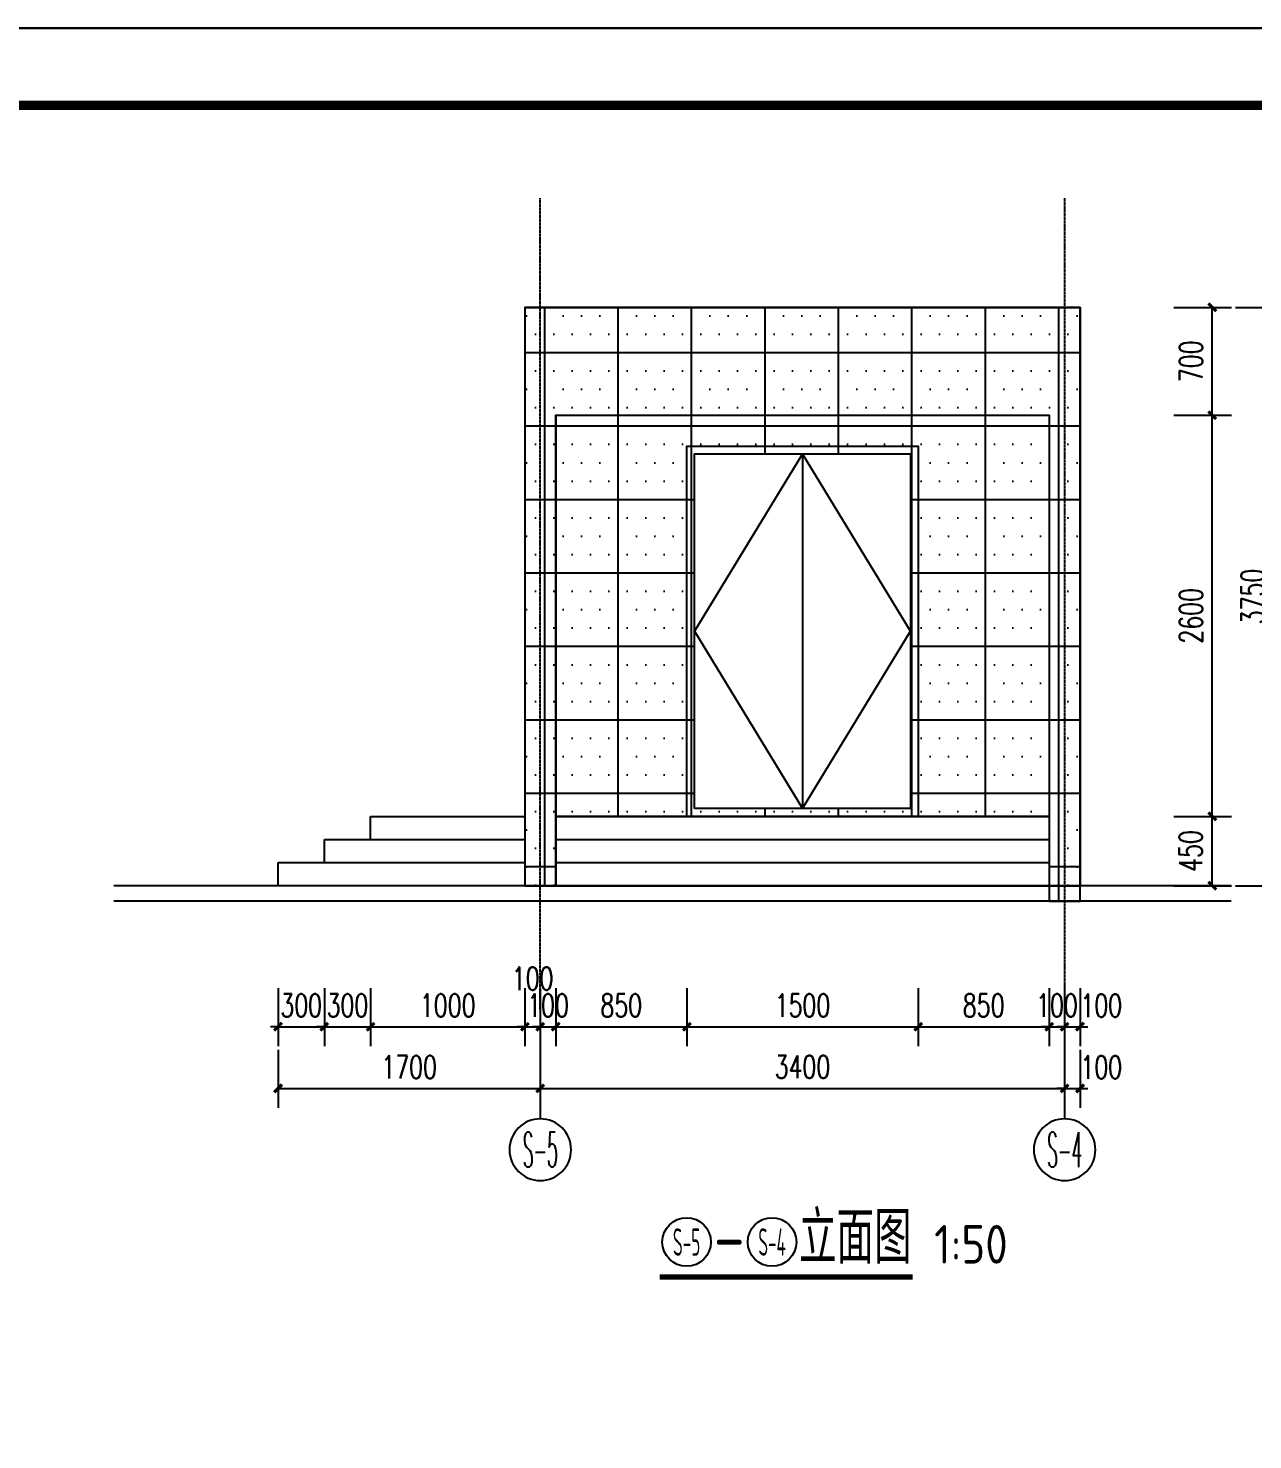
# Model space of a CAD drawing. Extents: x 0 to 2037025, y -2738621 to 0.
# Drawn here: x 968736 to 976676, y -1499228 to -1490076 of the extents above; entities that cross this region are included whole.
import ezdxf
from ezdxf.enums import TextEntityAlignment as Align

# ---------------------------------------------------------------- set-up
doc = ezdxf.new("R2010")
doc.units = 0
doc.header["$LTSCALE"] = 10
doc.header["$MEASUREMENT"] = 0
doc.linetypes.add('DOTE', pattern=[2.42, 2, -0.2, 0.02, -0.2])
for name, color, linetype in [('AXIS', 3, 'Continuous'), ('AXIS_TEXT', 7, 'Continuous'), ('DIM_SYMB', 3, 'Continuous'), ('DOTE', 1, 'DOTE'), ('lm-浅色', 155, 'Continuous'), ('PUB_DIM', 3, 'Continuous'), ('PUB_TEXT', 7, 'Continuous'), ('PUB_TITLE', 4, 'Continuous'), ('STAIR', 2, 'Continuous'), ('WINDOW', 2, 'Continuous'), ('人防-砌筑墙', 4, 'Continuous'), ('图框', 142, 'Continuous'), ('批量导出图层', 1, 'Continuous')]:
    doc.layers.add(name, color=color, linetype=linetype)
doc.styles.add('_TCH_AXIS', font='COMPLEX', dxfattribs={"bigfont": 'GBCBIG'})
doc.styles.add('_TCH_DIM_T3', font='simplex_.ttf', dxfattribs={"width": 0.705882, "bigfont": 'GBCBIG'})
doc.styles.add('COMPLEX', font='COMPLEX')
doc.styles.get("Standard").update_dxf_attribs({"font": 'gbenor.shx', "bigfont": 'gbcbig.shx'})
doc.dimstyles.new('_TCH_ARCH&&50', dxfattribs={"dimtxt": 148.75, "dimasz": 50, "dimexe": 125, "dimexo": 150, "dimgap": 63.125, "dimtad": 1, "dimdec": 0, "dimzin": 0, "dimdsep": 46, "dimtxsty": '_TCH_DIM_T3', "dimblk": 'ARCHTICK', "dimcen": 0.09, "dimclrt": 7, "dimazin": 2, "dimtfac": 1, "dimtdec": 0, "dimtix": 1, "dimtmove": 2, "dimatfit": 3, "dimfxl": 0, "dimtolj": 1, "dimtzin": 0, "dimarcsym": 0})

# ---------------------------------------------------------------- blocks, each defined once
blk = doc.blocks.new('图框A1')
at = {"layer": '图框'}
blk.add_lwpolyline([(0, 0), (84100, 0), (84100, 59400), (0, 59400)], close=True, dxfattribs=at)
at = {"layer": '图框', "const_width": 120}
blk.add_lwpolyline([(2500, 1000), (83100, 1000), (83100, 58400), (2500, 58400)], close=True, dxfattribs=at)
blk = doc.blocks.new('_AXISO')
blk.add_circle((0, 0), 0.5)
at = {"layer": 'AXIS_TEXT', "style": 'COMPLEX', "width": 1.041667}
blk.add_attdef('A', text='', height=0.56, dxfattribs=at).set_placement((-0.25, -0.28), (0.25, -0.28), align=Align.FIT)
blk = doc.blocks.new('_ArchTick')
at = {"color": 0, "linetype": 'ByBlock', "const_width": 0.4}
blk.add_lwpolyline([(-0.5, -0.5), (0.5, 0.5)], dxfattribs=at)
blk = doc.blocks.new('*D392')
at = {"layer": 'Defpoints', "color": 0, "transparency": 16777216}
for p in [(976413.7, -1491885.7), (976813.7, -1491885.7), (976413.7, -1495635.7)]:
    blk.add_point(p, dxfattribs=at)
at = {"layer": 'PUB_DIM', "color": 0, "lineweight": -2, "transparency": 16777216}
for p, q in [((976563.7, -1491885.7), (976938.7, -1491885.7)), ((976813.7, -1495635.7), (976813.7, -1491885.7)), ((976563.7, -1495635.7), (976938.7, -1495635.7))]:
    blk.add_line(p, q, dxfattribs=at)
at = {"layer": 'PUB_DIM', "color": 0, "lineweight": -2, "transparency": 16777216, "xscale": 50, "yscale": 50, "zscale": 50}
for p, rotation in [((976813.7, -1491885.7), 90), ((976813.7, -1495635.7), 270)]:
    blk.add_blockref('_ArchTick', p, dxfattribs=dict(at, rotation=rotation))
at = {"layer": 'PUB_DIM', "color": 7, "transparency": 16777216, "insert": (976675.5, -1493760.7), "char_height": 148.75, "attachment_point": 5, "rotation": 90, "style": '_TCH_DIM_T3'}
blk.add_mtext('\\A1;3750', dxfattribs=at)
blk = doc.blocks.new('*D393')
at = {"layer": 'Defpoints', "color": 0, "transparency": 16777216}
for p in [(976013.8, -1491885.7), (976413.7, -1491885.7), (976013.8, -1492585.7)]:
    blk.add_point(p, dxfattribs=at)
at = {"layer": 'PUB_DIM', "color": 0, "lineweight": -2, "transparency": 16777216}
for p, q in [((976163.8, -1491885.7), (976538.7, -1491885.7)), ((976413.7, -1492585.7), (976413.7, -1491885.7)), ((976163.8, -1492585.7), (976538.7, -1492585.7))]:
    blk.add_line(p, q, dxfattribs=at)
at = {"layer": 'PUB_DIM', "color": 0, "lineweight": -2, "transparency": 16777216, "xscale": 50, "yscale": 50, "zscale": 50}
for p, rotation in [((976413.7, -1491885.7), 90), ((976413.7, -1492585.7), 270)]:
    blk.add_blockref('_ArchTick', p, dxfattribs=dict(at, rotation=rotation))
at = {"layer": 'PUB_DIM', "color": 7, "transparency": 16777216, "insert": (976275.5, -1492235.7), "char_height": 148.75, "attachment_point": 5, "rotation": 90, "style": '_TCH_DIM_T3'}
blk.add_mtext('\\A1;700', dxfattribs=at)
blk = doc.blocks.new('*D394')
at = {"layer": 'Defpoints', "color": 0, "transparency": 16777216}
for p in [(976013.8, -1492585.7), (976413.7, -1492585.7), (976013.8, -1495185.7)]:
    blk.add_point(p, dxfattribs=at)
at = {"layer": 'PUB_DIM', "color": 0, "lineweight": -2, "transparency": 16777216}
for p, q in [((976163.8, -1492585.7), (976538.7, -1492585.7)), ((976413.7, -1495185.7), (976413.7, -1492585.7)), ((976163.8, -1495185.7), (976538.7, -1495185.7))]:
    blk.add_line(p, q, dxfattribs=at)
at = {"layer": 'PUB_DIM', "color": 0, "lineweight": -2, "transparency": 16777216, "xscale": 50, "yscale": 50, "zscale": 50}
for p, rotation in [((976413.7, -1492585.7), 90), ((976413.7, -1495185.7), 270)]:
    blk.add_blockref('_ArchTick', p, dxfattribs=dict(at, rotation=rotation))
at = {"layer": 'PUB_DIM', "color": 7, "transparency": 16777216, "insert": (976275.5, -1493885.7), "char_height": 148.75, "attachment_point": 5, "rotation": 90, "style": '_TCH_DIM_T3'}
blk.add_mtext('\\A1;2600', dxfattribs=at)
blk = doc.blocks.new('*D395')
at = {"layer": 'Defpoints', "color": 0, "transparency": 16777216}
for p in [(976013.8, -1495185.7), (976413.7, -1495185.7), (976013.8, -1495635.7)]:
    blk.add_point(p, dxfattribs=at)
at = {"layer": 'PUB_DIM', "color": 0, "lineweight": -2, "transparency": 16777216}
for p, q in [((976163.8, -1495185.7), (976538.7, -1495185.7)), ((976413.7, -1495635.7), (976413.7, -1495185.7)), ((976163.8, -1495635.7), (976538.7, -1495635.7))]:
    blk.add_line(p, q, dxfattribs=at)
at = {"layer": 'PUB_DIM', "color": 0, "lineweight": -2, "transparency": 16777216, "xscale": 50, "yscale": 50, "zscale": 50}
for p, rotation in [((976413.7, -1495185.7), 90), ((976413.7, -1495635.7), 270)]:
    blk.add_blockref('_ArchTick', p, dxfattribs=dict(at, rotation=rotation))
at = {"layer": 'PUB_DIM', "color": 7, "transparency": 16777216, "insert": (976273.8, -1495410.7), "char_height": 148.75, "attachment_point": 5, "rotation": 90, "style": '_TCH_DIM_T3'}
blk.add_mtext('\\A1;450', dxfattribs=at)
blk = doc.blocks.new('*D505')
at = {"layer": 'Defpoints', "color": 0, "transparency": 16777216}
for p in [(975456.3, -1496549.9), (975556.3, -1496549.9), (975556.3, -1496949.9)]:
    blk.add_point(p, dxfattribs=at)
at = {"layer": 'PUB_DIM', "color": 0, "lineweight": -2, "transparency": 16777216}
for p, q in [((975456.3, -1496699.9), (975456.3, -1497074.9)), ((975556.3, -1496699.9), (975556.3, -1497074.9)), ((975456.3, -1496949.9), (975406.3, -1496949.9)), ((975456.3, -1496949.9), (975556.3, -1496949.9)), ((975556.3, -1496949.9), (975606.3, -1496949.9))]:
    blk.add_line(p, q, dxfattribs=at)
at = {"layer": 'PUB_DIM', "color": 0, "lineweight": -2, "transparency": 16777216, "xscale": 50, "yscale": 50, "zscale": 50}
blk.add_blockref('_ArchTick', (975456.3, -1496949.9), dxfattribs=at)
at = {"layer": 'PUB_DIM', "color": 0, "lineweight": -2, "transparency": 16777216, "xscale": 50, "yscale": 50, "zscale": 50, "rotation": 180}
blk.add_blockref('_ArchTick', (975556.3, -1496949.9), dxfattribs=at)
at = {"layer": 'PUB_DIM', "color": 7, "transparency": 16777216, "insert": (975693.8, -1496812.4), "char_height": 148.75, "attachment_point": 5, "style": '_TCH_DIM_T3'}
blk.add_mtext('\\A1;100', dxfattribs=at)
blk = doc.blocks.new('*D506')
at = {"layer": 'Defpoints', "color": 0, "transparency": 16777216}
for p in [(972056.3, -1496549.9), (975456.3, -1496549.9), (975456.3, -1496949.9)]:
    blk.add_point(p, dxfattribs=at)
at = {"layer": 'PUB_DIM', "color": 0, "lineweight": -2, "transparency": 16777216}
for p, q in [((972056.3, -1496699.9), (972056.3, -1497074.9)), ((975456.3, -1496699.9), (975456.3, -1497074.9)), ((972056.3, -1496949.9), (975456.3, -1496949.9))]:
    blk.add_line(p, q, dxfattribs=at)
at = {"layer": 'PUB_DIM', "color": 0, "lineweight": -2, "transparency": 16777216, "xscale": 50, "yscale": 50, "zscale": 50, "rotation": 180}
blk.add_blockref('_ArchTick', (972056.3, -1496949.9), dxfattribs=at)
at = {"layer": 'PUB_DIM', "color": 0, "lineweight": -2, "transparency": 16777216, "xscale": 50, "yscale": 50, "zscale": 50}
blk.add_blockref('_ArchTick', (975456.3, -1496949.9), dxfattribs=at)
at = {"layer": 'PUB_DIM', "color": 7, "transparency": 16777216, "insert": (973756.3, -1496810), "char_height": 148.75, "attachment_point": 5, "style": '_TCH_DIM_T3'}
blk.add_mtext('\\A1;3400', dxfattribs=at)
blk = doc.blocks.new('*D507')
at = {"layer": 'Defpoints', "color": 0, "transparency": 16777216}
for p in [(970355.8, -1496549.9), (972056.3, -1496549.9), (972056.3, -1496949.9)]:
    blk.add_point(p, dxfattribs=at)
at = {"layer": 'PUB_DIM', "color": 0, "lineweight": -2, "transparency": 16777216}
for p, q in [((970355.8, -1496699.9), (970355.8, -1497074.9)), ((972056.3, -1496699.9), (972056.3, -1497074.9)), ((970355.8, -1496949.9), (972056.3, -1496949.9))]:
    blk.add_line(p, q, dxfattribs=at)
at = {"layer": 'PUB_DIM', "color": 0, "lineweight": -2, "transparency": 16777216, "xscale": 50, "yscale": 50, "zscale": 50, "rotation": 180}
blk.add_blockref('_ArchTick', (970355.8, -1496949.9), dxfattribs=at)
at = {"layer": 'PUB_DIM', "color": 0, "lineweight": -2, "transparency": 16777216, "xscale": 50, "yscale": 50, "zscale": 50}
blk.add_blockref('_ArchTick', (972056.3, -1496949.9), dxfattribs=at)
at = {"layer": 'PUB_DIM', "color": 7, "transparency": 16777216, "insert": (971206, -1496811.7), "char_height": 148.75, "attachment_point": 5, "style": '_TCH_DIM_T3'}
blk.add_mtext('\\A1;1700', dxfattribs=at)
blk = doc.blocks.new('*D508')
at = {"layer": 'Defpoints', "color": 0, "transparency": 16777216}
for p in [(975456.3, -1496149.9), (975556.3, -1496149.9), (975556.3, -1496549.9)]:
    blk.add_point(p, dxfattribs=at)
at = {"layer": 'PUB_DIM', "color": 0, "lineweight": -2, "transparency": 16777216}
for p, q in [((975456.3, -1496299.9), (975456.3, -1496674.9)), ((975556.3, -1496299.9), (975556.3, -1496674.9)), ((975456.3, -1496549.9), (975406.3, -1496549.9)), ((975456.3, -1496549.9), (975556.3, -1496549.9)), ((975556.3, -1496549.9), (975606.3, -1496549.9))]:
    blk.add_line(p, q, dxfattribs=at)
at = {"layer": 'PUB_DIM', "color": 0, "lineweight": -2, "transparency": 16777216, "xscale": 50, "yscale": 50, "zscale": 50}
blk.add_blockref('_ArchTick', (975456.3, -1496549.9), dxfattribs=at)
at = {"layer": 'PUB_DIM', "color": 0, "lineweight": -2, "transparency": 16777216, "xscale": 50, "yscale": 50, "zscale": 50, "rotation": 180}
blk.add_blockref('_ArchTick', (975556.3, -1496549.9), dxfattribs=at)
at = {"layer": 'PUB_DIM', "color": 7, "transparency": 16777216, "insert": (975693.8, -1496412.4), "char_height": 148.75, "attachment_point": 5, "style": '_TCH_DIM_T3'}
blk.add_mtext('\\A1;100', dxfattribs=at)
blk = doc.blocks.new('*D509')
at = {"layer": 'Defpoints', "color": 0, "transparency": 16777216}
for p in [(975356.3, -1496149.9), (975456.3, -1496149.9), (975456.3, -1496549.9)]:
    blk.add_point(p, dxfattribs=at)
at = {"layer": 'PUB_DIM', "color": 0, "lineweight": -2, "transparency": 16777216}
for p, q in [((975356.3, -1496299.9), (975356.3, -1496674.9)), ((975456.3, -1496299.9), (975456.3, -1496674.9)), ((975356.3, -1496549.9), (975306.3, -1496549.9)), ((975356.3, -1496549.9), (975456.3, -1496549.9)), ((975456.3, -1496549.9), (975506.3, -1496549.9))]:
    blk.add_line(p, q, dxfattribs=at)
at = {"layer": 'PUB_DIM', "color": 0, "lineweight": -2, "transparency": 16777216, "xscale": 50, "yscale": 50, "zscale": 50}
blk.add_blockref('_ArchTick', (975356.3, -1496549.9), dxfattribs=at)
at = {"layer": 'PUB_DIM', "color": 0, "lineweight": -2, "transparency": 16777216, "xscale": 50, "yscale": 50, "zscale": 50, "rotation": 180}
blk.add_blockref('_ArchTick', (975456.3, -1496549.9), dxfattribs=at)
at = {"layer": 'PUB_DIM', "color": 7, "transparency": 16777216, "insert": (975406.3, -1496411.7), "char_height": 148.75, "attachment_point": 5, "style": '_TCH_DIM_T3'}
blk.add_mtext('\\A1;100', dxfattribs=at)
blk = doc.blocks.new('*D510')
at = {"layer": 'Defpoints', "color": 0, "transparency": 16777216}
for p in [(974506.3, -1496149.9), (975356.3, -1496149.9), (975356.3, -1496549.9)]:
    blk.add_point(p, dxfattribs=at)
at = {"layer": 'PUB_DIM', "color": 0, "lineweight": -2, "transparency": 16777216}
for p, q in [((974506.3, -1496299.9), (974506.3, -1496674.9)), ((975356.3, -1496299.9), (975356.3, -1496674.9)), ((974506.3, -1496549.9), (975356.3, -1496549.9))]:
    blk.add_line(p, q, dxfattribs=at)
at = {"layer": 'PUB_DIM', "color": 0, "lineweight": -2, "transparency": 16777216, "xscale": 50, "yscale": 50, "zscale": 50, "rotation": 180}
blk.add_blockref('_ArchTick', (974506.3, -1496549.9), dxfattribs=at)
at = {"layer": 'PUB_DIM', "color": 0, "lineweight": -2, "transparency": 16777216, "xscale": 50, "yscale": 50, "zscale": 50}
blk.add_blockref('_ArchTick', (975356.3, -1496549.9), dxfattribs=at)
at = {"layer": 'PUB_DIM', "color": 7, "transparency": 16777216, "insert": (974931.3, -1496411.7), "char_height": 148.75, "attachment_point": 5, "style": '_TCH_DIM_T3'}
blk.add_mtext('\\A1;850', dxfattribs=at)
blk = doc.blocks.new('*D511')
at = {"layer": 'Defpoints', "color": 0, "transparency": 16777216}
for p in [(973006.3, -1496149.9), (974506.3, -1496149.9), (974506.3, -1496549.9)]:
    blk.add_point(p, dxfattribs=at)
at = {"layer": 'PUB_DIM', "color": 0, "lineweight": -2, "transparency": 16777216}
for p, q in [((973006.3, -1496299.9), (973006.3, -1496674.9)), ((974506.3, -1496299.9), (974506.3, -1496674.9)), ((973006.3, -1496549.9), (974506.3, -1496549.9))]:
    blk.add_line(p, q, dxfattribs=at)
at = {"layer": 'PUB_DIM', "color": 0, "lineweight": -2, "transparency": 16777216, "xscale": 50, "yscale": 50, "zscale": 50, "rotation": 180}
blk.add_blockref('_ArchTick', (973006.3, -1496549.9), dxfattribs=at)
at = {"layer": 'PUB_DIM', "color": 0, "lineweight": -2, "transparency": 16777216, "xscale": 50, "yscale": 50, "zscale": 50}
blk.add_blockref('_ArchTick', (974506.3, -1496549.9), dxfattribs=at)
at = {"layer": 'PUB_DIM', "color": 7, "transparency": 16777216, "insert": (973756.3, -1496411.7), "char_height": 148.75, "attachment_point": 5, "style": '_TCH_DIM_T3'}
blk.add_mtext('\\A1;1500', dxfattribs=at)
blk = doc.blocks.new('*D512')
at = {"layer": 'Defpoints', "color": 0, "transparency": 16777216}
for p in [(972156.3, -1496149.9), (973006.3, -1496149.9), (973006.3, -1496549.9)]:
    blk.add_point(p, dxfattribs=at)
at = {"layer": 'PUB_DIM', "color": 0, "lineweight": -2, "transparency": 16777216}
for p, q in [((972156.3, -1496299.9), (972156.3, -1496674.9)), ((973006.3, -1496299.9), (973006.3, -1496674.9)), ((972156.3, -1496549.9), (973006.3, -1496549.9))]:
    blk.add_line(p, q, dxfattribs=at)
at = {"layer": 'PUB_DIM', "color": 0, "lineweight": -2, "transparency": 16777216, "xscale": 50, "yscale": 50, "zscale": 50, "rotation": 180}
blk.add_blockref('_ArchTick', (972156.3, -1496549.9), dxfattribs=at)
at = {"layer": 'PUB_DIM', "color": 0, "lineweight": -2, "transparency": 16777216, "xscale": 50, "yscale": 50, "zscale": 50}
blk.add_blockref('_ArchTick', (973006.3, -1496549.9), dxfattribs=at)
at = {"layer": 'PUB_DIM', "color": 7, "transparency": 16777216, "insert": (972581.3, -1496411.7), "char_height": 148.75, "attachment_point": 5, "style": '_TCH_DIM_T3'}
blk.add_mtext('\\A1;850', dxfattribs=at)
blk = doc.blocks.new('*D513')
at = {"layer": 'Defpoints', "color": 0, "transparency": 16777216}
for p in [(972056.3, -1496149.9), (972156.3, -1496149.9), (972156.3, -1496549.9)]:
    blk.add_point(p, dxfattribs=at)
at = {"layer": 'PUB_DIM', "color": 0, "lineweight": -2, "transparency": 16777216}
for p, q in [((972056.3, -1496299.9), (972056.3, -1496674.9)), ((972156.3, -1496299.9), (972156.3, -1496674.9)), ((972056.3, -1496549.9), (972006.3, -1496549.9)), ((972056.3, -1496549.9), (972156.3, -1496549.9)), ((972156.3, -1496549.9), (972206.3, -1496549.9))]:
    blk.add_line(p, q, dxfattribs=at)
at = {"layer": 'PUB_DIM', "color": 0, "lineweight": -2, "transparency": 16777216, "xscale": 50, "yscale": 50, "zscale": 50}
blk.add_blockref('_ArchTick', (972056.3, -1496549.9), dxfattribs=at)
at = {"layer": 'PUB_DIM', "color": 0, "lineweight": -2, "transparency": 16777216, "xscale": 50, "yscale": 50, "zscale": 50, "rotation": 180}
blk.add_blockref('_ArchTick', (972156.3, -1496549.9), dxfattribs=at)
at = {"layer": 'PUB_DIM', "color": 7, "transparency": 16777216, "insert": (972106.3, -1496411.7), "char_height": 148.75, "attachment_point": 5, "style": '_TCH_DIM_T3'}
blk.add_mtext('\\A1;100', dxfattribs=at)
blk = doc.blocks.new('*D514')
at = {"layer": 'Defpoints', "color": 0, "transparency": 16777216}
for p in [(971956.3, -1496149.9), (972056.3, -1496149.9), (972056.3, -1496549.9)]:
    blk.add_point(p, dxfattribs=at)
at = {"layer": 'PUB_DIM', "color": 0, "lineweight": -2, "transparency": 16777216}
for p, q in [((971956.3, -1496299.9), (971956.3, -1496674.9)), ((972056.3, -1496299.9), (972056.3, -1496674.9)), ((971956.3, -1496549.9), (971906.3, -1496549.9)), ((971956.3, -1496549.9), (972056.3, -1496549.9)), ((972056.3, -1496549.9), (972106.3, -1496549.9))]:
    blk.add_line(p, q, dxfattribs=at)
at = {"layer": 'PUB_DIM', "color": 0, "lineweight": -2, "transparency": 16777216, "xscale": 50, "yscale": 50, "zscale": 50}
blk.add_blockref('_ArchTick', (971956.3, -1496549.9), dxfattribs=at)
at = {"layer": 'PUB_DIM', "color": 0, "lineweight": -2, "transparency": 16777216, "xscale": 50, "yscale": 50, "zscale": 50, "rotation": 180}
blk.add_blockref('_ArchTick', (972056.3, -1496549.9), dxfattribs=at)
at = {"layer": 'PUB_DIM', "color": 7, "transparency": 16777216, "insert": (972006.3, -1496237.4), "char_height": 148.75, "attachment_point": 5, "style": '_TCH_DIM_T3'}
blk.add_mtext('\\A1;100', dxfattribs=at)
blk = doc.blocks.new('*D515')
at = {"layer": 'Defpoints', "color": 0, "transparency": 16777216}
for p in [(970955.8, -1496149.9), (971956.3, -1496149.9), (971956.3, -1496549.9)]:
    blk.add_point(p, dxfattribs=at)
at = {"layer": 'PUB_DIM', "color": 0, "lineweight": -2, "transparency": 16777216}
for p, q in [((970955.8, -1496299.9), (970955.8, -1496674.9)), ((971956.3, -1496299.9), (971956.3, -1496674.9)), ((970955.8, -1496549.9), (971956.3, -1496549.9))]:
    blk.add_line(p, q, dxfattribs=at)
at = {"layer": 'PUB_DIM', "color": 0, "lineweight": -2, "transparency": 16777216, "xscale": 50, "yscale": 50, "zscale": 50, "rotation": 180}
blk.add_blockref('_ArchTick', (970955.8, -1496549.9), dxfattribs=at)
at = {"layer": 'PUB_DIM', "color": 0, "lineweight": -2, "transparency": 16777216, "xscale": 50, "yscale": 50, "zscale": 50}
blk.add_blockref('_ArchTick', (971956.3, -1496549.9), dxfattribs=at)
at = {"layer": 'PUB_DIM', "color": 7, "transparency": 16777216, "insert": (971456, -1496411.7), "char_height": 148.75, "attachment_point": 5, "style": '_TCH_DIM_T3'}
blk.add_mtext('\\A1;1000', dxfattribs=at)
blk = doc.blocks.new('*D516')
at = {"layer": 'Defpoints', "color": 0, "transparency": 16777216}
for p in [(970655.8, -1496149.9), (970955.8, -1496149.9), (970955.8, -1496549.9)]:
    blk.add_point(p, dxfattribs=at)
at = {"layer": 'PUB_DIM', "color": 0, "lineweight": -2, "transparency": 16777216}
for p, q in [((970655.8, -1496299.9), (970655.8, -1496674.9)), ((970955.8, -1496299.9), (970955.8, -1496674.9)), ((970655.8, -1496549.9), (970605.8, -1496549.9)), ((970655.8, -1496549.9), (970955.8, -1496549.9)), ((970955.8, -1496549.9), (971005.8, -1496549.9))]:
    blk.add_line(p, q, dxfattribs=at)
at = {"layer": 'PUB_DIM', "color": 0, "lineweight": -2, "transparency": 16777216, "xscale": 50, "yscale": 50, "zscale": 50}
blk.add_blockref('_ArchTick', (970655.8, -1496549.9), dxfattribs=at)
at = {"layer": 'PUB_DIM', "color": 0, "lineweight": -2, "transparency": 16777216, "xscale": 50, "yscale": 50, "zscale": 50, "rotation": 180}
blk.add_blockref('_ArchTick', (970955.8, -1496549.9), dxfattribs=at)
at = {"layer": 'PUB_DIM', "color": 7, "transparency": 16777216, "insert": (970805.8, -1496411.7), "char_height": 148.75, "attachment_point": 5, "style": '_TCH_DIM_T3'}
blk.add_mtext('\\A1;300', dxfattribs=at)
blk = doc.blocks.new('*D517')
at = {"layer": 'Defpoints', "color": 0, "transparency": 16777216}
for p in [(970355.8, -1496149.9), (970655.8, -1496149.9), (970655.8, -1496549.9)]:
    blk.add_point(p, dxfattribs=at)
at = {"layer": 'PUB_DIM', "color": 0, "lineweight": -2, "transparency": 16777216}
for p, q in [((970355.8, -1496299.9), (970355.8, -1496674.9)), ((970655.8, -1496299.9), (970655.8, -1496674.9)), ((970355.8, -1496549.9), (970305.8, -1496549.9)), ((970355.8, -1496549.9), (970655.8, -1496549.9)), ((970655.8, -1496549.9), (970705.8, -1496549.9))]:
    blk.add_line(p, q, dxfattribs=at)
at = {"layer": 'PUB_DIM', "color": 0, "lineweight": -2, "transparency": 16777216, "xscale": 50, "yscale": 50, "zscale": 50}
blk.add_blockref('_ArchTick', (970355.8, -1496549.9), dxfattribs=at)
at = {"layer": 'PUB_DIM', "color": 0, "lineweight": -2, "transparency": 16777216, "xscale": 50, "yscale": 50, "zscale": 50, "rotation": 180}
blk.add_blockref('_ArchTick', (970655.8, -1496549.9), dxfattribs=at)
at = {"layer": 'PUB_DIM', "color": 7, "transparency": 16777216, "insert": (970505.8, -1496411.7), "char_height": 148.75, "attachment_point": 5, "style": '_TCH_DIM_T3'}
blk.add_mtext('\\A1;300', dxfattribs=at)

msp = doc.modelspace()

# ---------------------------------------------------------------- hatches: boundary and pattern name
at = {"layer": 'lm-浅色'}
h = msp.add_hatch(dxfattribs=at)
h.set_pattern_fill('NET', color=256, scale=150, style=0)
h.set_pattern_definition([(0, (-44232.83, -6278.4), (0, 476.25), []), (90, (-44232.83, -6278.4), (-476.25, 3e-14), [])])
h.paths.add_polyline_path([(971956.3, -1495635.7), (972156.3, -1495635.7), (972156.3, -1492585.7), (975356.3, -1492585.7), (975356.3, -1495735.7), (975556.3, -1495735.7), (975556.3, -1491885.7), (971956.3, -1491885.7)])
h.paths.add_polyline_path([(973056.3, -1495135.7), (973056.3, -1492835.7), (974456.3, -1492835.7), (974456.3, -1495135.7)], flags=16)
h.paths.add_polyline_path([(972156.3, -1492585.7), (975356.3, -1492585.7), (975356.3, -1495185.7), (972156.3, -1495185.7)], flags=17)
h = msp.add_hatch(dxfattribs=at)
h.set_pattern_fill('DOTS', color=256, scale=75, style=0)
h.set_pattern_definition([(0, (-44232.83, -6278.38), (59.53125, 119.0625), [0, -119.0625])])
h.paths.add_polyline_path([(971956.3, -1495635.7), (972156.3, -1495635.7), (972156.3, -1492585.7), (975356.3, -1492585.7), (975356.3, -1495735.7), (975556.3, -1495735.7), (975556.3, -1491885.7), (971956.3, -1491885.7)])
h.paths.add_polyline_path([(973056.3, -1495135.7), (973056.3, -1492835.7), (974456.3, -1492835.7), (974456.3, -1495135.7)], flags=16)
h.paths.add_polyline_path([(972156.3, -1492585.7), (975356.3, -1492585.7), (975356.3, -1495185.7), (972156.3, -1495185.7)], flags=17)

# ---------------------------------------------------------------- linework, layer by layer
at = {"ltscale": 0.5}
for p, q in [((976536.4, -1495635.7), (969289.9, -1495635.7)), ((976536.4, -1495735.7), (969289.9, -1495735.7))]:
    msp.add_line(p, q, dxfattribs=at)
for points in [[(971956.3, -1495635.7), (972156.3, -1495635.7), (972156.3, -1492585.7), (975356.3, -1492585.7), (975356.3, -1495735.7), (975556.3, -1495735.7), (975556.3, -1491885.7), (971956.3, -1491885.7)], [(972156.3, -1492585.7), (975356.3, -1492585.7), (975356.3, -1495185.7), (972156.3, -1495185.7)]]:
    msp.add_lwpolyline(points, close=True)
at = {"layer": 'AXIS'}
for p, q in [((972056.3, -1496532.4), (972056.3, -1497147.2)), ((975456.3, -1496532.4), (975456.3, -1497147.2))]:
    msp.add_line(p, q, dxfattribs=at)
at = {"layer": 'DIM_SYMB', "const_width": 35}
msp.add_lwpolyline([(972829.9, -1498173.2), (974470.6, -1498173.2)], dxfattribs=at)
at = {"layer": 'DOTE'}
for p, q in [((972056.3, -1496436.4), (972056.3, -1491177.4)), ((975456.3, -1491177.4), (975456.3, -1496436.4))]:
    msp.add_line(p, q, dxfattribs=at)
at = {"layer": 'PUB_TEXT'}
for centre in [(973004.9, -1497945.7), (973559.1, -1497945.7)]:
    msp.add_circle(centre, 157.5, dxfattribs=at)
at = {"layer": 'PUB_TITLE'}
msp.add_lwpolyline([(958662.7, -1519775.8), (1000712.7, -1519775.8), (1000712.7, -1490075.8), (958662.7, -1490075.8)], close=True, dxfattribs=at)
at = {"layer": 'PUB_TITLE', "const_width": 50}
msp.add_lwpolyline([(959912.7, -1519275.8), (1000212.7, -1519275.8), (1000212.7, -1490575.8), (959912.7, -1490575.8)], close=True, dxfattribs=at)
at = {"layer": 'STAIR'}
for p, q in [((970955.8, -1495335.7), (970955.8, -1495185.7)), ((970955.8, -1495185.7), (971956.3, -1495185.7)), ((972156.3, -1495185.7), (975356.3, -1495185.7)), ((970655.8, -1495485.7), (970655.8, -1495335.7)), ((970655.8, -1495335.7), (971956.3, -1495335.7)), ((972156.3, -1495335.7), (975356.3, -1495335.7)), ((970355.8, -1495635.7), (970355.8, -1495485.7)), ((970355.8, -1495485.7), (971956.3, -1495485.7)), ((972156.3, -1495485.7), (975356.3, -1495485.7)), ((971956.3, -1495635.7), (975556.3, -1495635.7))]:
    msp.add_line(p, q, dxfattribs=at)
at = {"layer": 'WINDOW', "color": 155}
msp.add_line((973756.3, -1492835.7), (973756.3, -1495135.7), dxfattribs=at)
at = {"layer": 'WINDOW'}
msp.add_lwpolyline([(973006.3, -1495185.7), (973006.3, -1492785.7), (974506.3, -1492785.7), (974506.3, -1495185.7)], close=True, dxfattribs=at)
at = {"layer": 'WINDOW', "color": 155}
msp.add_lwpolyline([(973056.3, -1495135.7), (973056.3, -1492835.7), (974456.3, -1492835.7), (974456.3, -1495135.7)], close=True, dxfattribs=at)
at = {"layer": '人防-砌筑墙'}
for p, q in [((971956.3, -1491885.7), (971956.3, -1495635.7)), ((971956.3, -1491885.7), (975556.3, -1491885.7)), ((971956.3, -1491885.7), (971956.3, -1492885.7)), ((971956.3, -1491885.7), (971956.3, -1491885.7)), ((975556.3, -1491885.7), (975556.3, -1495635.7)), ((975556.3, -1491885.7), (975556.3, -1495635.7)), ((972156.3, -1492585.7), (975356.3, -1492585.7)), ((972156.3, -1492585.7), (972156.3, -1495635.7)), ((975356.3, -1492585.7), (975356.3, -1495635.7)), ((971956.3, -1492885.7), (971956.3, -1495185.7))]:
    msp.add_line(p, q, dxfattribs=at)
at = {"layer": '批量导出图层'}
for points in [[(958662.7, -1490075.8), (1000712.7, -1490075.8), (1000712.7, -1519775.8), (958662.7, -1519775.8)], [(973756.3, -1492835.7), (973056.3, -1493985.7), (973756.3, -1495135.7), (974456.3, -1493985.7)]]:
    msp.add_lwpolyline(points, close=True, dxfattribs=at)

# ---------------------------------------------------------------- block references
at = {"xscale": 0.5, "yscale": 0.5, "zscale": 0.5}
msp.add_blockref('图框A1', (958662.7, -1519775.8), dxfattribs=at)
at = {"layer": 'AXIS'}
ref = msp.add_blockref('_AXISO', (972056.3, -1497347.2), dxfattribs=dict(at, xscale=-400, yscale=400, zscale=400))
ref.add_attrib('A', 'S-5', dxfattribs={"layer": 'AXIS_TEXT', "height": 226.27, "style": '_TCH_AXIS', "width": 0.35}).set_placement((971943.1, -1497460.3), (972169.4, -1497460.3), align=Align.FIT)
ref = msp.add_blockref('_AXISO', (975456.3, -1497347.2), dxfattribs=dict(at, xscale=-400, yscale=400, zscale=400))
ref.add_attrib('A', 'S-4', dxfattribs={"layer": 'AXIS_TEXT', "height": 226.27, "style": '_TCH_AXIS', "width": 0.33871}).set_placement((975343.1, -1497460.3), (975569.4, -1497460.3), align=Align.FIT)

# ---------------------------------------------------------------- texts
at = {"layer": 'PUB_TEXT'}
for s, height, p in [('立面图', 337.59, (973734.1, -1498085.7)), ('1:50', 250, (974610.6, -1498085.7)), ('-', 350, (973179.9, -1498085.7))]:
    msp.add_text(s, height=height, dxfattribs=at).set_placement(p)
for s, width, p, p2 in [('S-5', 0.545455, (972915.8, -1498034.8), (973094, -1498034.8)), ('S-4', 0.521739, (973470, -1498034.8), (973648.2, -1498034.8))]:
    msp.add_text(s, height=178.19, dxfattribs=dict(at, width=width)).set_placement(p, p2, align=Align.FIT)

# ---------------------------------------------------------------- dimensions: what is measured, and where the dimension line sits
at = {"layer": 'PUB_DIM'}
for p1, p2, picture, middle in [((976013.8, -1492585.7), (976013.8, -1491885.7), '*D393', (976275.5, -1492235.7)), ((976413.7, -1495635.7), (976413.7, -1491885.7), '*D392', (976675.5, -1493760.7)), ((976013.8, -1495185.7), (976013.8, -1492585.7), '*D394', (976275.5, -1493885.7)), ((976013.8, -1495635.7), (976013.8, -1495185.7), '*D395', (976273.8, -1495410.7)), ((970355.8, -1496149.9), (970655.8, -1496149.9), '*D517', (970505.8, -1496411.7)), ((970655.8, -1496149.9), (970955.8, -1496149.9), '*D516', (970805.8, -1496411.7)), ((970955.8044, -1496149.8811), (971956.2579, -1496149.8811), '*D515', (971456.0311, -1496411.6969)), ((972056.3, -1496149.9), (972156.3, -1496149.9), '*D513', (972106.3, -1496411.7)), ((972156.3, -1496149.9), (973006.3, -1496149.9), '*D512', (972581.3, -1496411.7)), ((973006.3, -1496149.9), (974506.3, -1496149.9), '*D511', (973756.3, -1496411.7)), ((974506.3, -1496149.9), (975356.3, -1496149.9), '*D510', (974931.3, -1496411.7)), ((975356.3, -1496149.9), (975456.3, -1496149.9), '*D509', (975406.3, -1496411.7)), ((970355.8044, -1496549.8811), (972056.2579, -1496549.8811), '*D507', (971206.0311, -1496811.6969)), ((972056.3, -1496549.9), (975456.3, -1496549.9), '*D506', (973756.3, -1496810))]:
    dim = msp.add_aligned_dim(p1=p1, p2=p2, distance=-400, dimstyle='_TCH_ARCH&&50', dxfattribs=at)
    dim.commit()
    dim.dimension.update_dxf_attribs({"geometry": picture, "text_midpoint": middle})
for base, p1, p2, picture, middle in [((972056.3, -1496549.9), (971956.3, -1496149.9), (972056.3, -1496149.9), '*D514', (972006.3, -1496237.4)), ((975556.3, -1496549.9), (975456.3, -1496149.9), (975556.3, -1496149.9), '*D508', (975693.8, -1496412.4)), ((975556.3, -1496949.9), (975456.3, -1496549.9), (975556.3, -1496549.9), '*D505', (975693.8, -1496812.4))]:
    dim = msp.add_linear_dim(base=base, p1=p1, p2=p2, angle=0, dimstyle='_TCH_ARCH&&50', dxfattribs=at)
    dim.commit()
    dim.dimension.update_dxf_attribs({"geometry": picture, "text_midpoint": middle, "dimtype": 129})

doc.saveas('drawing.dxf')
